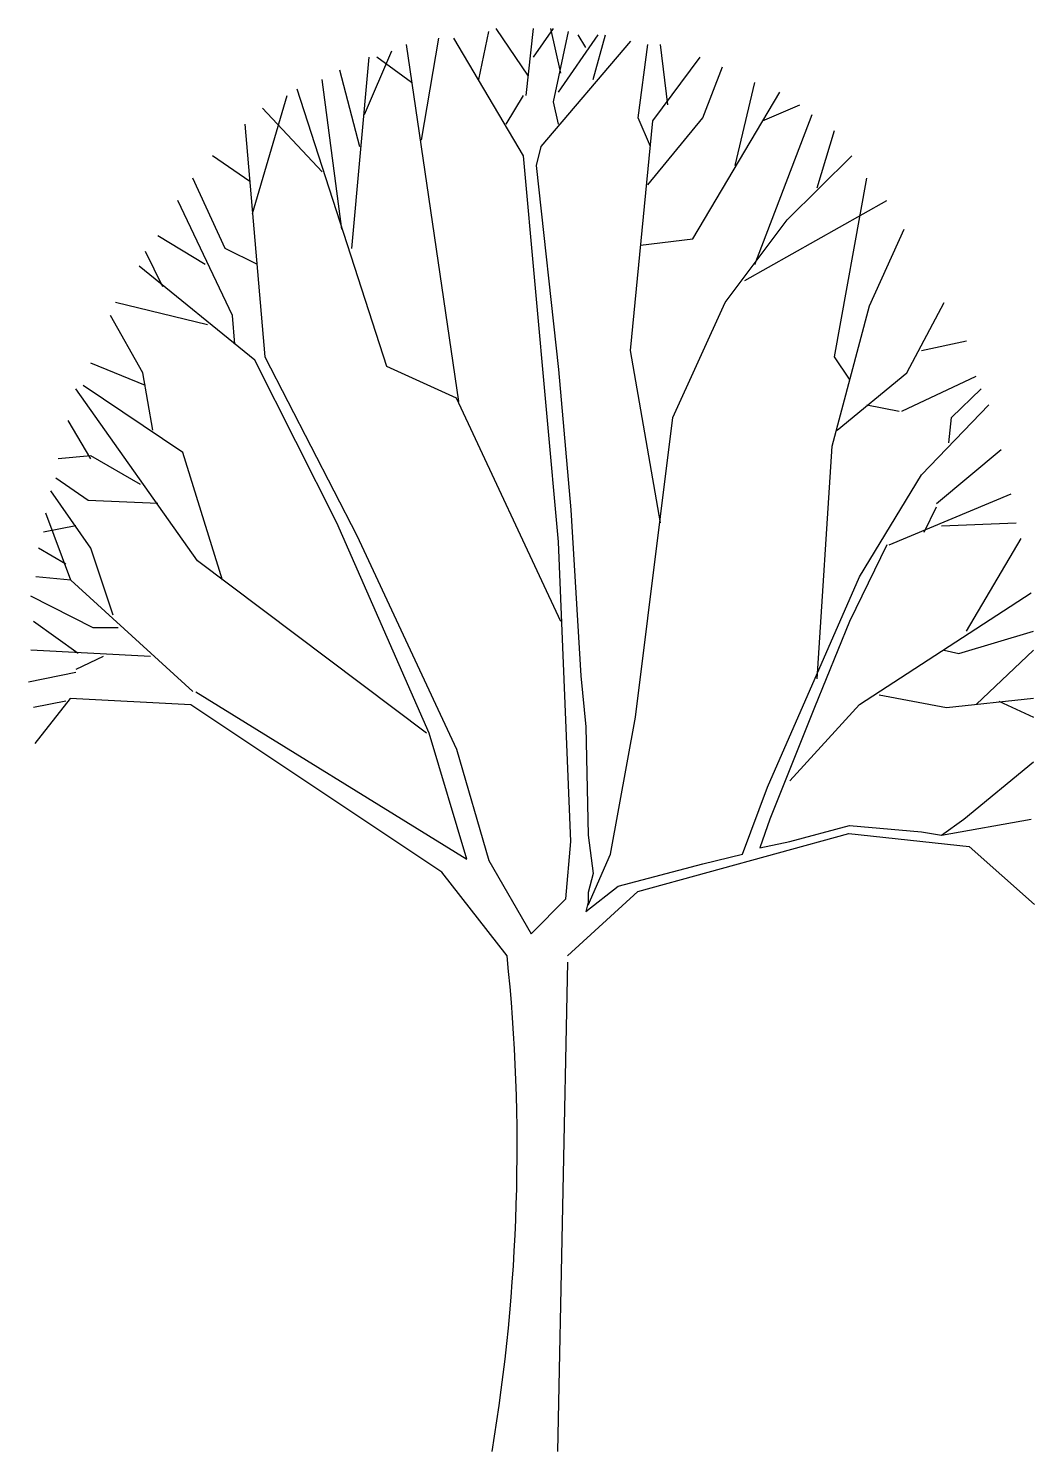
# Model space of a CAD drawing. Extents: x -11748.9 to -11745.73, y 1810.45 to 1814.93.
import ezdxf

# ---------------------------------------------------------------- set-up
doc = ezdxf.new("R2010")
doc.units = 0
doc.header["$MEASUREMENT"] = 0
doc.layers.get('0').update_dxf_attribs({"linetype": 'CONTINUOUS'})

# ---------------------------------------------------------------- blocks, each defined once
blk = doc.blocks.new('BAUM_IM_WINTER')
for p, q in [((-324.8, 4131.3), (-270, 4452.7)), ((-3.6, 4081.1), (-223, 4452.7)), ((-144.6, 4322.1), (-113.3, 4472.8)), ((12.1, 4332.2), (-89.8, 4482.8)), ((4.2, 4271.9), (27.7, 4482.8)), ((27.7, 4392.4), (90.4, 4482.8)), ((333.3, 4442.6), (51.2, 4111.2)), ((113.9, 4342.2), (82.6, 4482.8)), ((90.4, 4251.8), (137.4, 4472.8)), ((106.1, 4281.9), (231.4, 4462.7)), ((192.2, 4422.6), (168.7, 4462.7)), ((215.7, 4322.1), (254.9, 4462.7)), ((-505, 4211.6), (-418.8, 4412.5)), ((-207.3, 3307.7), (-371.8, 4432.6)), ((356.8, 4201.6), (388.1, 4432.6)), ((450.8, 4241.8), (427.3, 4432.6)), ((-583.4, 4352.2), (-520.7, 4111.2)), ((-544.2, 3789.8), (-489.4, 4392.4)), ((-356.2, 4312.1), (-465.8, 4392.4)), ((403.8, 4191.5), (552.6, 4392.4)), ((560.5, 4201.6), (623.1, 4362.3)), ((-575.5, 3850.1), (-638.2, 4322.1)), ((662.3, 4050.9), (725, 4312.1)), ((-857.6, 3900.3), (-747.9, 4271.9)), ((-434.5, 3418.2), (-716.6, 4292)), ((-58.5, 4181.5), (-3.6, 4271.9)), ((529.1, 3819.9), (803.3, 4281.9)), ((-638.2, 4030.8), (-826.2, 4231.7)), ((106.1, 4181.5), (90.4, 4251.8)), ((748.5, 4191.5), (866, 4241.8)), ((-881.1, 4181.5), (-818.4, 3448.3)), ((333.3, 3468.4), (403.8, 4191.5)), ((395.9, 4111.2), (356.8, 4201.6)), ((388.1, 3990.7), (560.5, 4201.6)), ((725, 3739.6), (905.2, 4211.6)), ((920.8, 3980.6), (975.7, 4161.4)), ((-865.4, 4000.7), (-982.9, 4081.1)), ((106.1, 2865.8), (-3.6, 4081.1)), ((51.2, 4111.2), (35.6, 4050.9)), ((826.8, 3880.2), (1030.5, 4081.1)), ((35.6, 4050.9), (106.1, 3408.1)), ((-943.7, 3789.8), (-1045.6, 4010.8)), ((975.7, 3448.3), (1077.5, 4010.8)), ((-920.2, 3578.9), (-1092.6, 3940.5)), ((693.6, 3689.4), (1140.2, 3940.5)), ((631, 3619.1), (826.8, 3880.2)), ((-1006.4, 3739.6), (-1155.3, 3830)), ((364.6, 3799.8), (529.1, 3819.9)), ((1085.4, 3609), (1195, 3850.1)), ((-1139.6, 3669.3), (-1194.4, 3779.8)), ((-841.9, 3739.6), (-943.7, 3789.8)), ((-849.7, 3438.3), (-1214.5, 3733.9)), ((-998.6, 3548.8), (-1288.5, 3619.1)), ((466.4, 3257.5), (631, 3619.1)), ((967.8, 3167.1), (1085.4, 3609)), ((1202.9, 3398.1), (1320.4, 3619.1)), ((-1202.3, 3398.1), (-1304.1, 3578.9)), ((-912.4, 3488.5), (-920.2, 3578.9)), ((1249.9, 3468.4), (1390.9, 3498.5)), ((427.3, 2926), (333.3, 3468.4)), ((-1194.4, 3357.9), (-1366.8, 3428.2)), ((-591.2, 2926), (-849.7, 3438.3)), ((-818.4, 3448.3), (-528.5, 2885.9)), ((-215.1, 3317.7), (-434.5, 3418.2)), ((106.1, 3408.1), (145.2, 2966.2)), ((1022.7, 3378), (975.7, 3448.3)), ((-1170.9, 3217.3), (-1202.3, 3398.1)), ((983.5, 3217.3), (1202.9, 3398.1)), ((1187.2, 3277.6), (1422.2, 3388)), ((-1029.9, 2805.5), (-1413.8, 3347.9)), ((-1076.9, 3147), (-1390.3, 3357.9)), ((113.9, 2614.7), (-215.1, 3317.7)), ((1343.9, 3257.5), (1437.9, 3347.9)), ((1077.5, 3297.7), (1179.4, 3277.6)), ((1249.9, 3076.7), (1461.4, 3297.7)), ((-1366.8, 3126.9), (-1437.3, 3247.4)), ((348.9, 2313.4), (466.4, 3257.5)), ((1336.1, 3177.1), (1343.9, 3257.5)), ((-951.6, 2745.2), (-1076.9, 3147)), ((920.8, 2433.9), (967.8, 3167.1)), ((1296.9, 2986.3), (1500.6, 3157)), ((-1366.8, 3137), (-1468.7, 3126.9)), ((-1210.1, 3046.6), (-1366.8, 3137)), ((-1374.6, 2996.3), (-1476.5, 3066.6)), ((1054, 2755.3), (1249.9, 3076.7)), ((-1366.8, 2845.7), (-1492.2, 3026.5)), ((1148, 2855.7), (1531.9, 3016.4)), ((-1155.3, 2986.3), (-1374.6, 2996.3)), ((145.2, 2966.2), (176.6, 2443.9)), ((1257.7, 2895.9), (1296.9, 2976.3)), ((-1413.8, 2916), (-1515.7, 2895.9)), ((-1429.5, 2745.2), (-1507.8, 2956.2)), ((-301.3, 2263.1), (-591.2, 2926)), ((1312.6, 2916), (1547.6, 2926)), ((-528.5, 2885.9), (-215.1, 2212.9)), ((1390.9, 2584.5), (1563.3, 2875.8)), ((-1445.1, 2795.5), (-1531.3, 2845.7)), ((-1296.3, 2634.8), (-1366.8, 2845.7)), ((145.2, 1921.7), (106.1, 2865.8)), ((1140.2, 2855.7), (1022.7, 2614.7)), ((-309.2, 2263.1), (-1029.9, 2805.5)), ((-1429.5, 2745.2), (-1539.2, 2755.3)), ((-1045.6, 2393.7), (-1429.5, 2745.2)), ((764.2, 2092.4), (1054, 2755.3)), ((-1359, 2594.6), (-1554.8, 2695)), ((1054, 2353.5), (1594.6, 2705.1)), ((-1406, 2514.2), (-1547, 2614.7)), ((1022.7, 2614.7), (913, 2343.5)), ((-1280.6, 2594.6), (-1359, 2594.6)), ((1367.4, 2514.2), (1602.4, 2584.5)), ((-1178.8, 2504.2), (-1554.8, 2524.3)), ((1320.4, 2524.3), (1367.4, 2514.2)), ((1422.2, 2353.5), (1602.4, 2524.3)), ((-1327.6, 2504.2), (-1413.8, 2464)), ((-1413.8, 2454), (-1562.7, 2423.8)), ((176.6, 2443.9), (192.2, 2283.2)), ((-1036.1, 2392.8), (-181.9, 1865.6)), ((1116.7, 2383.7), (1328.2, 2343.5)), ((-1445.1, 2363.6), (-1547, 2343.5)), ((-1431.5, 2372.5), (-1542.2, 2230.6)), ((-1051.9, 2352.3), (-1431.5, 2372.5)), ((-261, 1825), (-1051.9, 2352.3)), ((913, 2343.5), (772, 1992)), ((834.7, 2112.5), (1054, 2353.5)), ((1328.2, 2343.5), (1602.4, 2373.6)), ((1492.8, 2363.6), (1602.4, 2313.4)), ((270.6, 1881.5), (348.9, 2313.4)), ((-181.9, 1865.6), (-301.3, 2263.1)), ((192.2, 2283.2), (200.1, 1941.7)), ((-215.1, 2212.9), (-113.3, 1861.4)), ((1383.1, 1992), (1602.4, 2172.8)), ((685.8, 1881.5), (764.2, 2092.4)), ((772, 1992), (740.6, 1901.6)), ((1312.6, 1941.7), (1594.6, 1992)), ((1312.6, 1941.7), (1383.1, 1992)), ((200.1, 1941.7), (215.7, 1821.2)), ((355.9, 1764.2), (1020.2, 1946.7)), ((834.7, 1921.7), (1022.7, 1971.9)), ((1020.2, 1946.7), (1399.9, 1906.1)), ((1022.7, 1971.9), (1249.9, 1951.8)), ((1249.9, 1951.8), (1312.6, 1941.7)), ((129.6, 1740.9), (145.2, 1921.7)), ((740.6, 1901.6), (834.7, 1921.7)), ((1399.9, 1906.1), (1605.5, 1723.6)), ((-113.3, 1861.4), (19.9, 1630.4)), ((200.1, 1720.8), (270.6, 1881.5)), ((294.1, 1781.1), (560.5, 1851.4)), ((560.5, 1851.4), (685.8, 1881.5)), ((-55.4, 1561.4), (-261, 1825)), ((215.7, 1821.2), (200.1, 1761)), ((134.5, 1561.4), (355.9, 1764.2)), ((192.2, 1700.7), (294.1, 1781.1)), ((200.1, 1761), (200.1, 1730.8)), ((19.9, 1630.4), (129.6, 1740.9)), ((200.1, 1730.8), (192.2, 1700.7)), ((134.5, 1541.1), (102.8, 0))]:
    blk.add_line(p, q)
blk.add_arc((-5838.8, 955.8), 5815, 350.54, 5.97854)

msp = doc.modelspace()

# ---------------------------------------------------------------- block references
at = {"xscale": 0.001, "yscale": 0.001, "zscale": 0.001}
msp.add_blockref('BAUM_IM_WINTER', (-11747.3353, 1810.4497), dxfattribs=at)

doc.saveas('drawing.dxf')
